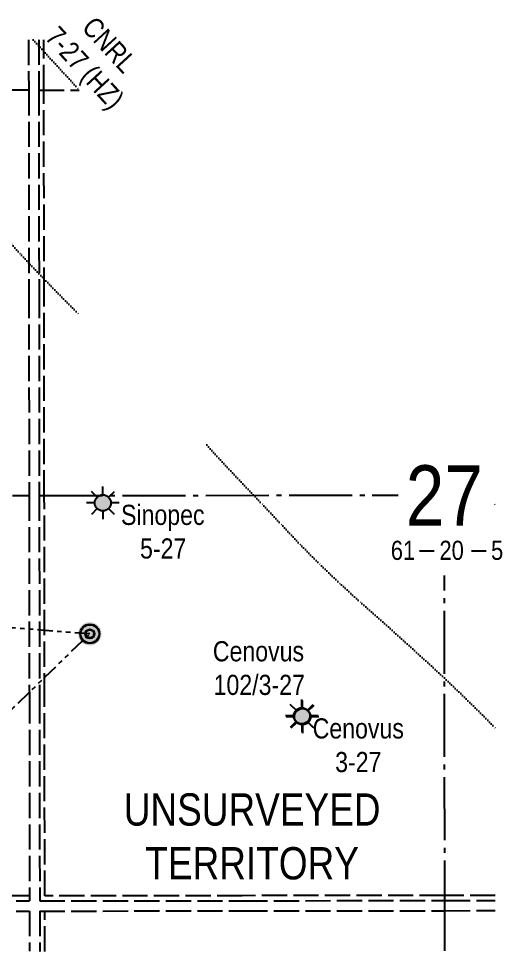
# Model space of a CAD drawing. Extents: x 493830 to 508605, y 6011694 to 6019262.
# Drawn here: x 503165 to 504124, y 6013380 to 6015229 of the extents above; entities that cross this region are included whole.
import ezdxf
from ezdxf.enums import TextEntityAlignment as Align

# ---------------------------------------------------------------- set-up
doc = ezdxf.new("R2010")
doc.units = 0
doc.header["$LTSCALE"] = 5
for name, pattern in [('foc-DOT', [1, 0.2, -0.8]), ('foc-DRILLPATH', [14.75, 6, -1.75, 1.75, -1.75, 1.75, -1.75]), ('foc-QUARTERLINE', [33, 25, -3, 2, -3]), ('foc-UNSURVEYED', [12.5, 10, -2.5])]:
    doc.linetypes.add(name, pattern=pattern)
for name, color, linetype in [('10', 1, 'Continuous'), ('9', 3, 'Continuous'), ('AS-DRILL-T', 8, 'Continuous'), ('DETAIL-HZ-Existing', 8, 'foc-DOT'), ('F-WS-S', 8, 'Continuous'), ('L-MON', 1, 'Continuous'), ('L-SECLBL', 7, 'Continuous'), ('L-SECQ', 8, 'foc-QUARTERLINE'), ('L-UNS-T', 3, 'Continuous'), ('L-USEC', 7, 'foc-UNSURVEYED'), ('P-PDRILLPATH', 12, 'foc-DRILLPATH')]:
    doc.layers.add(name, color=color, linetype=linetype)
doc.styles.add('80L', font='ARIALN.TTF', dxfattribs={"height": 10})
doc.styles.add('SIMPLEX', font='ARIALN.TTF')

# ---------------------------------------------------------------- blocks, each defined once
blk = doc.blocks.new('L-SECLBL')
at = {"layer": '9', "color": 7}
for p, q in [((-5.08, -27.83), (-12.29, -27.83)), ((20.7, -27.83), (13.5, -27.83))]:
    blk.add_line(p, q, dxfattribs=at)
at = {"layer": '10', "color": 2, "style": 'SIMPLEX'}
blk.add_attdef('SEC', text='', height=30, dxfattribs=at).set_placement((0, 0), align=Align.MIDDLE)
at = {"layer": '10', "color": 5, "style": '80L'}
blk.add_attdef('TWP', text='', height=9.5, dxfattribs=at).set_placement((-14.43, -27.37), align=Align.MIDDLE_RIGHT)
blk.add_attdef('RGE', text='', height=9.5, dxfattribs=at).set_placement((3.62, -27.37), align=Align.MIDDLE_CENTER)
blk.add_attdef('MER', text='', height=9.5, dxfattribs=at).set_placement((23.17, -27.37), align=Align.MIDDLE_LEFT)
blk = doc.blocks.new('plbh')
at = {"layer": 'L-MON'}
h = blk.add_hatch(color=255, dxfattribs=at)
h.dxf.hatch_style = 1
edge = h.paths.add_edge_path()
edge.add_arc((0, 0), 1.16, 0, 360)
h = blk.add_hatch(color=256, dxfattribs=at)
h.dxf.hatch_style = 1
h.paths.add_polyline_path([(-0.96, 0, 1), (0.96, 0, 1)])
h.paths.add_polyline_path([(0.91, 0, -1), (-0.91, 0, -1)], flags=16)
h.paths.add_polyline_path([(0.45, 0, -1), (-0.45, 0, -1)], flags=0)
h = blk.add_hatch(color=256, dxfattribs=at)
h.dxf.hatch_style = 1
h.paths.add_polyline_path([(-0.45, 0, 1), (0.45, 0, 1)])
h.paths.add_polyline_path([(0.4, 0, -1), (-0.4, 0, -1)], flags=16)
at = {"layer": 'L-MON', "color": 240}
for radius in [0.96, 0.91, 0.45, 0.4]:
    blk.add_circle((0, 0), radius, dxfattribs=at)
blk = doc.blocks.new('GAS')
h = blk.add_hatch(color=255)
h.dxf.hatch_style = 1
edge = h.paths.add_edge_path()
edge.add_arc((0, 0), 0.9, 0, 360)
for p, q in [((-0.571, 0.571), (-1.142, 1.142)), ((0, 0.808), (0, 1.616)), ((0.571, 0.571), (1.142, 1.142)), ((-0.808, 0), (-1.616, 0)), ((1.616, 0), (0.808, 0)), ((-0.571, -0.571), (-1.142, -1.142)), ((0, -0.808), (0, -1.616)), ((1.142, -1.142), (0.571, -0.571))]:
    blk.add_line(p, q)
blk.add_circle((0, 0), 0.8)
blk = doc.blocks.new('UT')
at = {"layer": 'L-UNS-T', "color": 3, "insert": (0, 0), "char_height": 16, "attachment_point": 5, "style": '80L'}
blk.add_mtext_dynamic_manual_height_columns('UNSURVEYED TERRITORY', width=126.4138, gutter_width=47.5, heights=[0], dxfattribs=at)

msp = doc.modelspace()

# ---------------------------------------------------------------- linework, layer by layer
at = {"layer": 'DETAIL-HZ-Existing', "flags": 128}
for points in [[(502735.474, 6015186.763), (502754.206, 6015168.573), (502773.962, 6015149.22), (502793.618, 6015129.847), (502814.083, 6015111.044), (502834.837, 6015092.901), (502855.431, 6015074.268), (502875.407, 6015055.315), (502895.003, 6015035.642), (502914.049, 6015015.869), (502933.675, 6014996.306), (502953.8, 6014977.423), (502974.105, 6014958.67), (503014.595, 6014921.074), (503034.691, 6014901.861), (503053.786, 6014883.047), (503073.302, 6014863.454), (503092.639, 6014843.701), (503111.725, 6014823.788), (503130.712, 6014803.655), (503149.449, 6014783.361), (503167.846, 6014763.357), (503187.043, 6014742.845), (503206.14, 6014722.911), (503225.316, 6014703.058), (503244.483, 6014683.285), (503263.619, 6014663.831), (503283.395, 6014644.078), (503285.356, 6014642.166)], [(503194.016, 6015187.188), (503207.345, 6015172.796), (503225.883, 6015152.402), (503244.64, 6015132.119), (503281.884, 6015091.652), (503284.878, 6015088.474)], [(503537.873, 6014383.806), (503552.794, 6014367.523), (503571.381, 6014347.209), (503609.265, 6014306.883), (503647.368, 6014267.096), (503666.335, 6014247.023), (503685.102, 6014226.939), (503703.969, 6014206.806), (503722.945, 6014186.833), (503742.252, 6014167.109), (503761.857, 6014147.686), (503781.593, 6014128.533), (503801.658, 6014109.53), (503842.338, 6014072.134), (503862.942, 6014053.741), (503883.637, 6014035.499), (503904.381, 6014017.186), (503926.356, 6013997.505), (503987.53, 6013941.596), (504007.825, 6013922.733), (504027.791, 6013903.73), (504047.726, 6013884.567), (504087.058, 6013845.731), (504106.254, 6013826.078), (504109.11, 6013823.075)], [(504107.816, 6014266.644), (504108.557, 6014265.894)]]:
    msp.add_lwpolyline(points, dxfattribs=at)
at = {"layer": 'L-SECQ', "flags": 128}
for points in [[(502493.17, 6014282.892), (503185.848, 6014283.549)], [(503205.954, 6014283.57), (503917.004, 6014284.304)], [(504009.645, 6013435.222), (504008.785, 6014124.943)], [(504009.713, 6013380.697), (504009.613, 6013460.548)]]:
    msp.add_lwpolyline(points, dxfattribs=at)
at = {"layer": 'L-USEC'}
for p, q in [((503184.879, 6015187.179), (503184.986, 6015087.286)), ((503204.974, 6015187.201), (503205.081, 6015087.307)), ((503215.129, 6015087.315), (503215.021, 6015187.207)), ((503184.986, 6015087.286), (502783.66, 6015086.914)), ((503184.986, 6015087.286), (503185.416, 6014685.417)), ((503205.092, 6015087.306), (503284.879, 6015087.383)), ((503205.092, 6015087.307), (503205.522, 6014685.439)), ((503215.559, 6014685.447), (503215.129, 6015087.315)), ((503185.416, 6014685.417), (503185.848, 6014283.549)), ((503205.522, 6014685.439), (503205.954, 6014283.571)), ((503215.99, 6014283.58), (503215.559, 6014685.447)), ((503185.848, 6014283.549), (503186.28, 6013881.676)), ((503205.954, 6014283.571), (503206.386, 6013881.698)), ((503216.421, 6013881.706), (503215.99, 6014283.58)), ((503186.28, 6013881.676), (503186.711, 6013479.824)), ((503206.386, 6013881.698), (503206.817, 6013479.844)), ((503216.841, 6013489.891), (503216.421, 6013881.706)), ((503186.7, 6013489.86), (502785.25, 6013489.47)), ((503608.18, 6013490.286), (503216.841, 6013489.891)), ((504009.575, 6013490.69), (503608.18, 6013490.286)), ((504109.525, 6013490.8), (504009.575, 6013490.69)), ((502785.26, 6013479.434), (503186.711, 6013479.824)), ((503206.817, 6013479.844), (503608.194, 6013480.25)), ((503608.194, 6013480.239), (504009.593, 6013480.643)), ((504009.591, 6013480.643), (504109.538, 6013480.752)), ((502785.28, 6013459.328), (503186.732, 6013459.718)), ((503186.732, 6013459.718), (503186.817, 6013379.931)), ((503206.838, 6013459.737), (503608.215, 6013460.143)), ((503206.838, 6013459.737), (503206.924, 6013379.897)), ((503216.96, 6013379.907), (503216.874, 6013459.748)), ((503608.215, 6013460.143), (504009.613, 6013460.548)), ((504009.613, 6013460.548), (504109.563, 6013460.657))]:
    msp.add_line(p, q, dxfattribs=at)
at = {"layer": 'P-PDRILLPATH'}
for p, q in [((503306.16, 6014009.377), (498428.815, 6014383.514)), ((502845.977, 6013564.56), (503306.224, 6014009.66))]:
    msp.add_line(p, q, dxfattribs=at)

# ---------------------------------------------------------------- block references
at = {"layer": 'F-WS-S'}
for p, xscale, yscale, zscale in [((503331.97, 6014269.017), 19.9893205002669, 19.9893205002669, 19.9893205002669), ((503726.159, 6013846.723), 19.9893205002669, 19.9893205002669, 19.9893205002669), ((503727.548, 6013845.094), 19.98932099500259, 19.98932099500259, 19.98932099500259)]:
    msp.add_blockref('GAS', p, dxfattribs=dict(at, xscale=xscale, yscale=yscale, zscale=zscale))
at = {"layer": 'L-MON', "xscale": 19.98932099999994, "yscale": 19.98932099999994, "zscale": 19.98932099999994}
msp.add_blockref('plbh', (503306.142, 6014009.379), dxfattribs=at)
at = {"layer": 'L-SECLBL', "xscale": 3.997864199999988, "yscale": 3.997864199999988, "zscale": 3.997864199999988}
msp.add_blockref('L-SECLBL', (504008.587, 6014284.398), dxfattribs=at).add_auto_attribs({'SEC': '27', 'TWP': '61', 'RGE': '20', 'MER': '5'})
at = {"layer": 'L-UNS-T', "xscale": 3.997864199999988, "yscale": 3.997864199999988, "zscale": 3.997864199999988}
msp.add_blockref('UT', (503627.766, 6013607.405), dxfattribs=at)

# ---------------------------------------------------------------- texts
at = {"layer": 'AS-DRILL-T', "insert": (503291.451, 6015265.155), "char_height": 39.97864, "attachment_point": 1, "rotation": 312.625287, "style": '80L'}
msp.add_mtext_dynamic_manual_height_columns('\\pi38.67177;CNRL\\P\\pi3.52002;7-27 (HZ)', width=198.07032, gutter_width=149.92, heights=[0], dxfattribs=at)
at = {"layer": 'AS-DRILL-T', "char_height": 39.97864, "attachment_point": 1, "style": '80L'}
for s, insert in [('\\pi44.61;Sinopec\\P\\pi82.28428;5-27', (503323.39, 6014265.287)), ('\\pi37.71055;Cenovus\\P\\pi39.25134;102/3-27', (503512.229, 6013994.871)), ('\\pi37.71055;Cenovus\\P\\pi82.28428;3-27', (503710.063, 6013841.879))]:
    msp.add_mtext_dynamic_manual_height_columns(s, width=252.21614, gutter_width=199.893, heights=[0], dxfattribs=dict(at, insert=insert))

doc.saveas('drawing.dxf')
